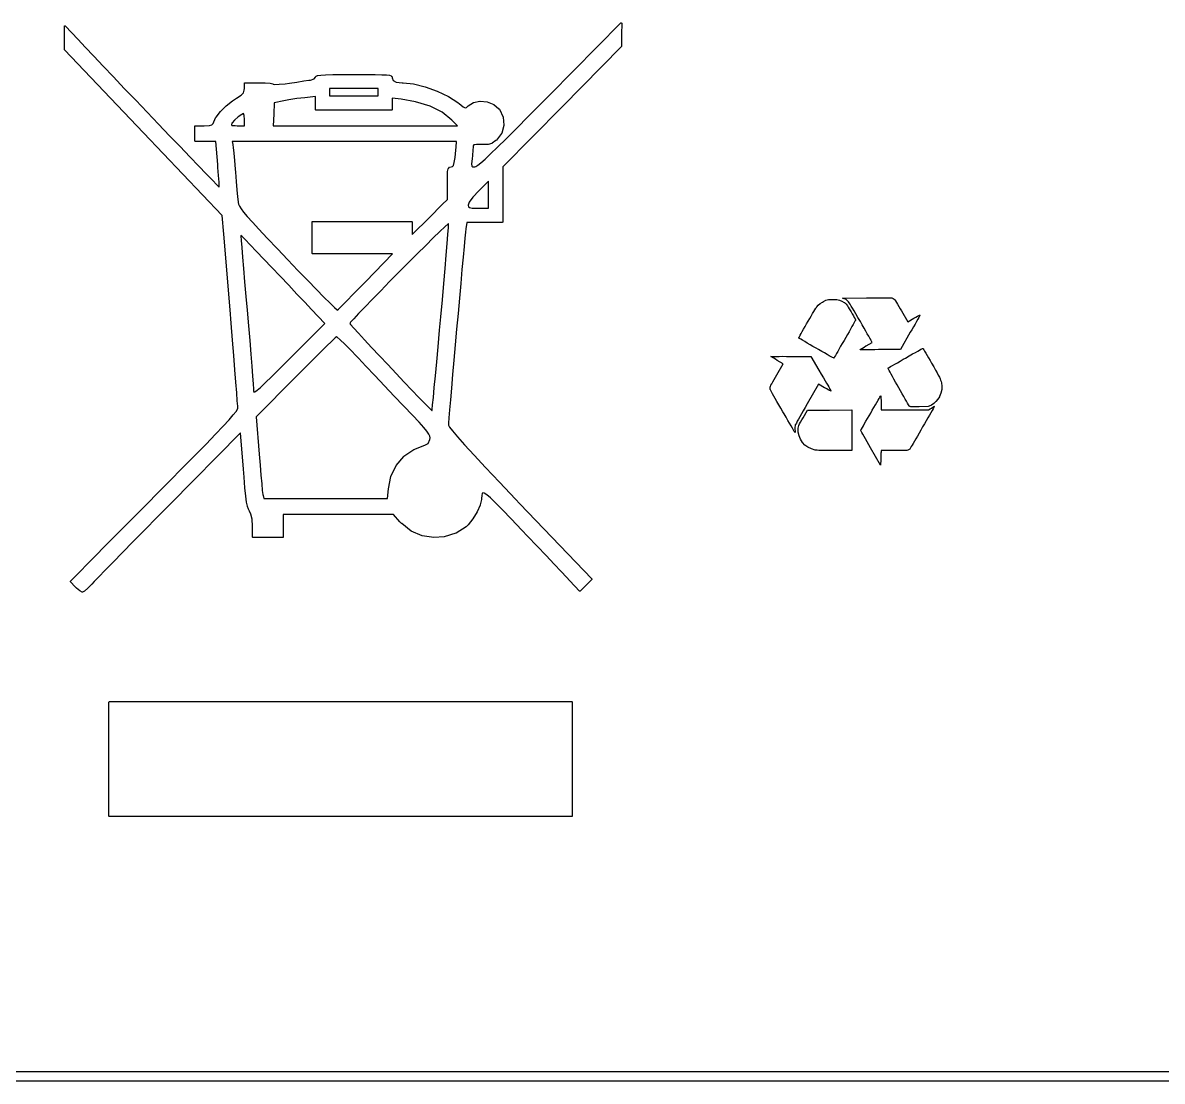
# Model space of a CAD drawing. Extents: x 10 to 287, y -200 to -10.
# Drawn here: x 155.28 to 166.81, y -125.23 to -114.52 of the extents above; entities that cross this region are included whole.
import ezdxf

# ---------------------------------------------------------------- set-up
doc = ezdxf.new("R2010")
doc.units = 0
doc.layers.add('BLACK', color=7, linetype='CONTINUOUS')

msp = doc.modelspace()

# ---------------------------------------------------------------- linework, layer by layer
at = {"layer": 'BLACK', "linetype": 'CONTINUOUS'}
for p, q in [((160.61, -115.25), (161.331, -114.52)), ((161.331, -114.52), (161.332, -114.519)), ((161.331, -114.52), (161.331, -114.52)), ((161.331, -114.52), (161.331, -114.52)), ((161.332, -114.519), (161.334, -114.519)), ((161.334, -114.519), (161.334, -114.519)), ((161.334, -114.519), (161.334, -114.519)), ((161.334, -114.519), (161.336, -114.519)), ((161.336, -114.519), (161.338, -114.52)), ((161.338, -114.52), (161.338, -114.52)), ((161.338, -114.52), (161.338, -114.52)), ((161.338, -114.52), (161.338, -114.522)), ((161.338, -114.522), (161.339, -114.524)), ((161.339, -114.524), (161.338, -114.639)), ((161.339, -114.524), (161.339, -114.524)), ((161.339, -114.524), (161.339, -114.524)), ((155.698, -114.672), (155.699, -114.555)), ((155.699, -114.554), (155.7, -114.553)), ((155.699, -114.555), (155.699, -114.554)), ((155.699, -114.554), (155.699, -114.554)), ((155.7, -114.551), (155.702, -114.55)), ((155.7, -114.553), (155.7, -114.551)), ((155.7, -114.551), (155.7, -114.551)), ((155.7, -114.551), (155.7, -114.551)), ((155.702, -114.55), (155.704, -114.55)), ((155.704, -114.55), (155.704, -114.55)), ((155.704, -114.55), (155.704, -114.55)), ((155.704, -114.55), (155.706, -114.55)), ((155.706, -114.55), (155.707, -114.551)), ((155.707, -114.551), (155.707, -114.551)), ((155.707, -114.551), (155.707, -114.551)), ((155.707, -114.551), (155.836, -114.689)), ((161.338, -114.639), (161.337, -114.755)), ((155.698, -114.789), (155.698, -114.672)), ((155.836, -114.689), (155.836, -114.689)), ((155.836, -114.689), (155.909, -114.766)), ((161.336, -114.759), (160.736, -115.369)), ((161.337, -114.757), (161.336, -114.759)), ((161.337, -114.755), (161.337, -114.757)), ((155.698, -114.791), (155.698, -114.789)), ((155.699, -114.793), (155.698, -114.791)), ((156.497, -115.632), (155.699, -114.793)), ((155.909, -114.766), (155.909, -114.766)), ((155.909, -114.766), (155.994, -114.856)), ((155.994, -114.856), (155.994, -114.856)), ((155.994, -114.856), (156.09, -114.957)), ((156.09, -114.957), (156.09, -114.957)), ((156.09, -114.957), (156.194, -115.067)), ((156.194, -115.067), (156.304, -115.183)), ((158.12, -115.108), (158.172, -115.101)), ((158.172, -115.101), (158.187, -115.099)), ((158.172, -115.101), (158.172, -115.101)), ((158.172, -115.101), (158.172, -115.101)), ((158.187, -115.099), (158.225, -115.087)), ((158.225, -115.087), (158.238, -115.069)), ((158.238, -115.069), (158.243, -115.061)), ((158.243, -115.061), (158.244, -115.06)), ((158.244, -115.06), (158.245, -115.059)), ((158.245, -115.059), (158.261, -115.053)), ((158.261, -115.053), (158.261, -115.053)), ((158.261, -115.053), (158.262, -115.053)), ((158.262, -115.053), (158.292, -115.049)), ((158.292, -115.049), (158.293, -115.048)), ((158.292, -115.049), (158.292, -115.049)), ((158.293, -115.048), (158.342, -115.045)), ((158.342, -115.045), (158.414, -115.044)), ((158.342, -115.045), (158.342, -115.046)), ((158.342, -115.046), (158.342, -115.045)), ((158.414, -115.044), (158.512, -115.043)), ((158.414, -115.044), (158.414, -115.044)), ((158.414, -115.044), (158.414, -115.044)), ((158.512, -115.043), (158.627, -115.042)), ((158.512, -115.043), (158.512, -115.043)), ((158.512, -115.043), (158.512, -115.043)), ((158.627, -115.042), (158.627, -115.043)), ((158.627, -115.043), (158.627, -115.042)), ((158.627, -115.042), (158.75, -115.043)), ((158.75, -115.043), (158.75, -115.043)), ((158.75, -115.043), (158.75, -115.043)), ((158.75, -115.043), (158.843, -115.043)), ((158.843, -115.043), (158.844, -115.043)), ((158.844, -115.043), (158.844, -115.043)), ((158.844, -115.043), (158.912, -115.045)), ((158.912, -115.045), (158.912, -115.045)), ((158.912, -115.045), (158.912, -115.045)), ((158.912, -115.045), (158.959, -115.047)), ((158.959, -115.047), (158.959, -115.047)), ((158.959, -115.047), (158.959, -115.047)), ((158.959, -115.047), (158.988, -115.051)), ((158.988, -115.051), (158.989, -115.052)), ((158.989, -115.052), (158.989, -115.051)), ((158.989, -115.051), (159.005, -115.057)), ((159.005, -115.057), (159.006, -115.058)), ((159.006, -115.058), (159.007, -115.059)), ((159.007, -115.059), (159.014, -115.067)), ((159.014, -115.067), (159.014, -115.068)), ((159.014, -115.068), (159.015, -115.069)), ((159.015, -115.069), (159.016, -115.078)), ((159.016, -115.078), (159.026, -115.105)), ((159.026, -115.105), (159.056, -115.12)), ((156.304, -115.183), (156.419, -115.303)), ((157.51, -115.229), (157.518, -115.202)), ((157.518, -115.202), (157.519, -115.185)), ((157.519, -115.131), (157.52, -115.128)), ((157.519, -115.181), (157.519, -115.131)), ((157.519, -115.185), (157.519, -115.181)), ((157.519, -115.181), (157.519, -115.181)), ((157.52, -115.128), (157.521, -115.128)), ((157.521, -115.128), (157.522, -115.127)), ((157.521, -115.128), (157.521, -115.128)), ((157.521, -115.128), (157.521, -115.128)), ((157.522, -115.127), (157.524, -115.126)), ((157.524, -115.126), (157.665, -115.126)), ((157.665, -115.126), (157.665, -115.126)), ((157.665, -115.126), (157.665, -115.126)), ((157.665, -115.126), (157.73, -115.128)), ((157.73, -115.128), (157.73, -115.128)), ((157.73, -115.128), (157.73, -115.128)), ((157.73, -115.128), (157.78, -115.132)), ((157.78, -115.132), (157.781, -115.132)), ((157.781, -115.132), (157.781, -115.132)), ((157.781, -115.132), (157.809, -115.138)), ((157.809, -115.138), (157.81, -115.139)), ((157.81, -115.139), (157.811, -115.139)), ((157.811, -115.139), (157.813, -115.141)), ((157.813, -115.141), (157.829, -115.144)), ((157.829, -115.144), (157.872, -115.142)), ((157.872, -115.142), (157.933, -115.136)), ((157.933, -115.136), (157.975, -115.13)), ((157.975, -115.13), (158.051, -115.119)), ((158.051, -115.119), (158.12, -115.108)), ((158.051, -115.119), (158.051, -115.119)), ((158.051, -115.119), (158.051, -115.119)), ((158.12, -115.108), (158.12, -115.108)), ((158.12, -115.108), (158.12, -115.108)), ((158.381, -115.186), (158.381, -115.26)), ((158.873, -115.186), (158.381, -115.186)), ((158.873, -115.26), (158.873, -115.186)), ((159.056, -115.12), (159.116, -115.126)), ((159.116, -115.126), (159.127, -115.126)), ((159.127, -115.126), (159.127, -115.126)), ((159.127, -115.126), (159.127, -115.126)), ((159.127, -115.126), (159.231, -115.137)), ((159.231, -115.137), (159.231, -115.137)), ((159.231, -115.137), (159.231, -115.137)), ((159.231, -115.137), (159.349, -115.166)), ((159.349, -115.166), (159.349, -115.166)), ((159.349, -115.166), (159.349, -115.166)), ((159.349, -115.166), (159.47, -115.21)), ((159.47, -115.21), (159.47, -115.211)), ((159.47, -115.211), (159.47, -115.211)), ((159.47, -115.211), (159.584, -115.265)), ((156.419, -115.303), (156.419, -115.303)), ((156.419, -115.303), (156.535, -115.424)), ((157.335, -115.359), (157.398, -115.308)), ((157.398, -115.308), (157.399, -115.308)), ((157.399, -115.308), (157.44, -115.281)), ((157.399, -115.308), (157.399, -115.308)), ((157.44, -115.281), (157.487, -115.252)), ((157.44, -115.281), (157.44, -115.281)), ((157.44, -115.281), (157.44, -115.281)), ((157.487, -115.252), (157.51, -115.229)), ((157.821, -115.329), (157.817, -115.445)), ((157.918, -115.309), (157.821, -115.329)), ((157.968, -115.3), (157.918, -115.309)), ((158.052, -115.287), (157.968, -115.3)), ((158.13, -115.278), (158.052, -115.287)), ((158.238, -115.267), (158.13, -115.278)), ((158.238, -115.398), (158.238, -115.267)), ((158.381, -115.26), (158.873, -115.26)), ((159.107, -115.294), (159.016, -115.283)), ((159.016, -115.283), (159.016, -115.398)), ((159.253, -115.319), (159.107, -115.294)), ((159.4, -115.363), (159.253, -115.319)), ((159.584, -115.265), (159.584, -115.266)), ((159.584, -115.266), (159.585, -115.266)), ((159.585, -115.266), (159.68, -115.327)), ((159.68, -115.327), (159.681, -115.328)), ((159.681, -115.328), (159.681, -115.328)), ((159.681, -115.328), (159.693, -115.337)), ((159.786, -115.361), (159.837, -115.327)), ((159.837, -115.327), (159.838, -115.327)), ((159.838, -115.327), (159.904, -115.314)), ((159.838, -115.327), (159.838, -115.327)), ((159.904, -115.314), (159.905, -115.314)), ((159.905, -115.314), (159.906, -115.314)), ((159.906, -115.314), (159.977, -115.32)), ((159.977, -115.32), (159.978, -115.321)), ((159.978, -115.321), (159.978, -115.321)), ((159.978, -115.321), (160.044, -115.346)), ((160.396, -115.466), (160.541, -115.32)), ((160.541, -115.32), (160.61, -115.25)), ((156.535, -115.424), (156.535, -115.424)), ((156.535, -115.424), (156.65, -115.545)), ((157.233, -115.473), (157.277, -115.417)), ((157.277, -115.417), (157.334, -115.359)), ((157.277, -115.417), (157.277, -115.417)), ((157.277, -115.417), (157.277, -115.417)), ((157.334, -115.359), (157.335, -115.359)), ((157.335, -115.359), (157.335, -115.359)), ((157.492, -115.447), (157.456, -115.472)), ((157.512, -115.438), (157.492, -115.447)), ((157.517, -115.458), (157.512, -115.438)), ((157.817, -115.445), (157.812, -115.561)), ((158.239, -115.402), (158.238, -115.398)), ((158.243, -115.403), (158.239, -115.402)), ((159.011, -115.403), (158.243, -115.403)), ((159.015, -115.402), (159.011, -115.403)), ((159.016, -115.398), (159.015, -115.402)), ((159.521, -115.424), (159.4, -115.363)), ((159.62, -115.504), (159.521, -115.424)), ((159.693, -115.337), (159.693, -115.337)), ((159.693, -115.337), (159.733, -115.369)), ((159.733, -115.369), (159.755, -115.381)), ((159.755, -115.381), (159.769, -115.377)), ((159.769, -115.377), (159.785, -115.361)), ((159.785, -115.361), (159.786, -115.361)), ((159.786, -115.361), (159.786, -115.361)), ((160.044, -115.346), (160.045, -115.346)), ((160.045, -115.346), (160.046, -115.346)), ((160.046, -115.346), (160.096, -115.389)), ((160.096, -115.389), (160.097, -115.389)), ((160.097, -115.389), (160.097, -115.39)), ((160.097, -115.39), (160.101, -115.394)), ((160.101, -115.394), (160.101, -115.395)), ((160.101, -115.395), (160.101, -115.395)), ((160.101, -115.395), (160.139, -115.474)), ((160.736, -115.369), (160.137, -115.977)), ((160.736, -115.369), (160.736, -115.369)), ((156.65, -115.545), (156.762, -115.662)), ((157.018, -115.566), (157.019, -115.562)), ((157.018, -115.716), (157.018, -115.566)), ((157.019, -115.562), (157.023, -115.561)), ((157.023, -115.561), (157.113, -115.561)), ((157.113, -115.561), (157.165, -115.559)), ((157.165, -115.559), (157.191, -115.553)), ((157.191, -115.553), (157.194, -115.55)), ((157.194, -115.55), (157.204, -115.538)), ((157.204, -115.538), (157.209, -115.521)), ((157.209, -115.521), (157.232, -115.474)), ((157.209, -115.521), (157.209, -115.521)), ((157.209, -115.521), (157.209, -115.521)), ((157.232, -115.474), (157.233, -115.474)), ((157.233, -115.474), (157.233, -115.473)), ((157.394, -115.535), (157.388, -115.552)), ((157.388, -115.552), (157.394, -115.558)), ((157.396, -115.532), (157.394, -115.535)), ((157.394, -115.558), (157.426, -115.56)), ((157.421, -115.504), (157.396, -115.532)), ((157.456, -115.472), (157.421, -115.504)), ((157.426, -115.56), (157.448, -115.561)), ((157.448, -115.561), (157.519, -115.561)), ((157.519, -115.499), (157.517, -115.458)), ((157.519, -115.561), (157.519, -115.499)), ((157.812, -115.561), (159.675, -115.561)), ((159.675, -115.561), (159.62, -115.504)), ((160.147, -115.559), (160.124, -115.637)), ((160.139, -115.474), (160.139, -115.475)), ((160.139, -115.475), (160.14, -115.476)), ((160.14, -115.476), (160.147, -115.557)), ((160.147, -115.557), (160.146, -115.558)), ((160.146, -115.558), (160.147, -115.559)), ((160.273, -115.59), (160.396, -115.466)), ((157.294, -116.47), (156.497, -115.632)), ((156.762, -115.662), (156.868, -115.773)), ((160.123, -115.639), (160.07, -115.706)), ((160.124, -115.637), (160.123, -115.638)), ((160.123, -115.638), (160.123, -115.639)), ((160.169, -115.694), (160.273, -115.59)), ((156.868, -115.773), (156.868, -115.773)), ((156.868, -115.773), (156.968, -115.876)), ((157.019, -115.719), (157.018, -115.716)), ((157.023, -115.721), (157.019, -115.719)), ((157.23, -115.721), (157.023, -115.721)), ((157.25, -115.953), (157.23, -115.721)), ((159.668, -115.721), (157.396, -115.721)), ((157.396, -115.721), (157.403, -115.752)), ((157.403, -115.752), (157.403, -115.753)), ((157.403, -115.753), (157.403, -115.753)), ((157.403, -115.753), (157.407, -115.783)), ((157.407, -115.783), (157.407, -115.783)), ((157.407, -115.783), (157.407, -115.783)), ((157.407, -115.783), (157.413, -115.839)), ((159.66, -115.807), (159.663, -115.778)), ((159.663, -115.778), (159.668, -115.721)), ((159.835, -115.775), (159.833, -115.81)), ((159.836, -115.764), (159.835, -115.775)), ((159.843, -115.754), (159.836, -115.764)), ((159.868, -115.75), (159.843, -115.754)), ((159.919, -115.752), (159.868, -115.75)), ((159.932, -115.752), (159.919, -115.752)), ((159.985, -115.751), (159.932, -115.752)), ((159.932, -115.752), (159.932, -115.752)), ((159.932, -115.752), (159.932, -115.752)), ((159.986, -115.751), (159.985, -115.751)), ((159.987, -115.751), (159.986, -115.751)), ((160.024, -115.74), (159.987, -115.751)), ((160.012, -115.847), (160.083, -115.779)), ((160.025, -115.739), (160.024, -115.74)), ((160.026, -115.739), (160.025, -115.739)), ((160.063, -115.712), (160.026, -115.739)), ((160.07, -115.707), (160.063, -115.712)), ((160.063, -115.712), (160.063, -115.712)), ((160.063, -115.712), (160.063, -115.712)), ((160.07, -115.706), (160.07, -115.706)), ((160.07, -115.706), (160.07, -115.707)), ((160.083, -115.779), (160.169, -115.694)), ((160.083, -115.779), (160.083, -115.779)), ((156.968, -115.876), (156.968, -115.876)), ((156.968, -115.876), (157.057, -115.969)), ((157.413, -115.839), (157.413, -115.839)), ((157.413, -115.839), (157.413, -115.839)), ((157.413, -115.839), (157.419, -115.914)), ((159.644, -115.935), (159.652, -115.884)), ((159.652, -115.884), (159.66, -115.807)), ((159.824, -115.896), (159.819, -115.946)), ((159.828, -115.864), (159.824, -115.896)), ((159.833, -115.81), (159.828, -115.864)), ((159.828, -115.864), (159.828, -115.864)), ((159.828, -115.864), (159.828, -115.864)), ((159.833, -115.81), (159.833, -115.81)), ((159.833, -115.81), (159.833, -115.81)), ((159.914, -115.936), (159.957, -115.899)), ((159.957, -115.899), (160.012, -115.847)), ((157.057, -115.969), (157.057, -115.969)), ((157.057, -115.969), (157.133, -116.048)), ((157.252, -115.985), (157.25, -115.953)), ((157.25, -115.953), (157.25, -115.953)), ((157.258, -116.066), (157.252, -115.985)), ((157.419, -115.914), (157.419, -115.914)), ((157.419, -115.914), (157.419, -115.914)), ((157.419, -115.914), (157.426, -116.001)), ((157.426, -116.001), (157.426, -116.001)), ((157.426, -116.001), (157.426, -116.001)), ((157.426, -116.001), (157.429, -116.033)), ((159.575, -116.071), (159.577, -116.023)), ((159.577, -116.023), (159.583, -115.996)), ((159.577, -116.023), (159.578, -116.023)), ((159.578, -116.023), (159.577, -116.023)), ((159.583, -115.996), (159.584, -115.995)), ((159.584, -115.994), (159.594, -115.982)), ((159.584, -115.995), (159.584, -115.994)), ((159.594, -115.982), (159.595, -115.982)), ((159.595, -115.982), (159.597, -115.981)), ((159.597, -115.981), (159.611, -115.978)), ((159.611, -115.978), (159.625, -115.975)), ((159.625, -115.975), (159.635, -115.963)), ((159.635, -115.963), (159.644, -115.935)), ((159.819, -115.946), (159.821, -115.97)), ((159.821, -115.97), (159.831, -115.977)), ((159.831, -115.977), (159.851, -115.978)), ((159.851, -115.978), (159.863, -115.974)), ((159.863, -115.974), (159.883, -115.961)), ((159.883, -115.961), (159.914, -115.936)), ((160.137, -115.977), (160.136, -116.255)), ((157.133, -116.048), (157.133, -116.048)), ((157.133, -116.048), (157.196, -116.112)), ((157.196, -116.112), (157.196, -116.112)), ((157.196, -116.112), (157.241, -116.159)), ((157.263, -116.131), (157.258, -116.066)), ((157.265, -116.176), (157.263, -116.131)), ((157.429, -116.033), (157.436, -116.125)), ((157.436, -116.125), (157.443, -116.211)), ((159.574, -116.146), (159.575, -116.071)), ((159.575, -116.071), (159.575, -116.071)), ((159.575, -116.071), (159.575, -116.071)), ((159.992, -116.122), (159.892, -116.221)), ((159.992, -116.396), (159.992, -116.122)), ((157.241, -116.159), (157.265, -116.182)), ((157.265, -116.182), (157.265, -116.176)), ((157.443, -116.211), (157.443, -116.211)), ((157.443, -116.211), (157.45, -116.282)), ((159.574, -116.147), (159.574, -116.146)), ((159.574, -116.146), (159.574, -116.146)), ((159.574, -116.308), (159.574, -116.147)), ((159.892, -116.221), (159.831, -116.286)), ((160.136, -116.255), (160.136, -116.535)), ((157.45, -116.282), (157.455, -116.331)), ((157.455, -116.331), (157.456, -116.339)), ((157.456, -116.339), (157.46, -116.356)), ((157.46, -116.356), (157.47, -116.377)), ((159.392, -116.489), (159.523, -116.359)), ((159.523, -116.359), (159.574, -116.308)), ((159.523, -116.359), (159.523, -116.359)), ((159.523, -116.359), (159.523, -116.359)), ((159.523, -116.359), (159.523, -116.359)), ((159.795, -116.335), (159.785, -116.364)), ((159.785, -116.364), (159.787, -116.381)), ((159.831, -116.286), (159.795, -116.335)), ((157.31, -116.66), (157.294, -116.47)), ((157.47, -116.377), (157.486, -116.403)), ((157.486, -116.403), (157.512, -116.437)), ((157.512, -116.437), (157.549, -116.481)), ((157.549, -116.481), (157.6, -116.538)), ((159.217, -116.664), (159.392, -116.489)), ((159.787, -116.381), (159.797, -116.39)), ((159.797, -116.39), (159.825, -116.395)), ((159.825, -116.395), (159.879, -116.396)), ((159.879, -116.396), (159.889, -116.396)), ((159.889, -116.396), (159.992, -116.396)), ((157.6, -116.538), (157.666, -116.61)), ((158.204, -116.535), (158.206, -116.531)), ((158.204, -116.852), (158.204, -116.535)), ((158.206, -116.531), (158.209, -116.53)), ((158.209, -116.53), (159.212, -116.53)), ((159.212, -116.53), (159.215, -116.531)), ((159.215, -116.531), (159.217, -116.535)), ((159.217, -116.535), (159.217, -116.664)), ((159.548, -116.585), (159.497, -116.633)), ((159.581, -116.554), (159.548, -116.585)), ((159.579, -116.661), (159.584, -116.592)), ((159.586, -116.55), (159.581, -116.554)), ((159.584, -116.592), (159.586, -116.551)), ((159.586, -116.551), (159.586, -116.55)), ((159.77, -116.54), (159.761, -116.606)), ((160.131, -116.54), (159.77, -116.54)), ((160.133, -116.539), (160.131, -116.54)), ((160.134, -116.538), (160.133, -116.539)), ((160.135, -116.536), (160.134, -116.538)), ((160.134, -116.538), (160.134, -116.538)), ((160.134, -116.538), (160.134, -116.538)), ((160.136, -116.535), (160.135, -116.536)), ((157.374, -117.425), (157.31, -116.66)), ((157.31, -116.66), (157.31, -116.66)), ((157.492, -116.678), (157.485, -116.671)), ((157.485, -116.671), (157.485, -116.675)), ((157.485, -116.675), (157.488, -116.722)), ((157.527, -116.714), (157.492, -116.678)), ((157.578, -116.767), (157.527, -116.714)), ((157.666, -116.61), (157.75, -116.699)), ((157.75, -116.699), (157.853, -116.808)), ((159.432, -116.697), (159.355, -116.773)), ((159.497, -116.633), (159.432, -116.697)), ((159.572, -116.755), (159.579, -116.661)), ((159.751, -116.7), (159.743, -116.785)), ((159.757, -116.639), (159.751, -116.7)), ((159.761, -116.606), (159.757, -116.639)), ((157.488, -116.722), (157.494, -116.795)), ((157.494, -116.795), (157.501, -116.892)), ((157.642, -116.834), (157.578, -116.767)), ((157.578, -116.767), (157.578, -116.767)), ((157.717, -116.911), (157.642, -116.834)), ((157.642, -116.834), (157.642, -116.834)), ((157.853, -116.808), (157.853, -116.808)), ((157.853, -116.808), (157.958, -116.918)), ((159.355, -116.773), (159.269, -116.858)), ((159.563, -116.872), (159.572, -116.755)), ((159.572, -116.755), (159.572, -116.755)), ((159.743, -116.785), (159.733, -116.893)), ((157.501, -116.892), (157.511, -117.008)), ((157.798, -116.996), (157.717, -116.911)), ((157.717, -116.911), (157.717, -116.911)), ((157.958, -116.918), (157.958, -116.918)), ((157.958, -116.918), (158.062, -117.027)), ((158.206, -116.856), (158.204, -116.852)), ((158.209, -116.857), (158.206, -116.856)), ((159.019, -116.857), (158.209, -116.857)), ((158.749, -117.137), (159.019, -116.857)), ((159.178, -116.949), (159.084, -117.044)), ((159.269, -116.858), (159.178, -116.949)), ((159.551, -117.007), (159.563, -116.872)), ((159.733, -116.893), (159.722, -117.018)), ((159.733, -116.893), (159.733, -116.893)), ((157.511, -117.008), (157.511, -117.008)), ((157.511, -117.008), (157.522, -117.142)), ((157.883, -117.086), (157.798, -116.996)), ((158.062, -117.027), (158.16, -117.128)), ((159.084, -117.044), (158.99, -117.139)), ((159.538, -117.158), (159.551, -117.007)), ((159.722, -117.018), (159.709, -117.157)), ((159.722, -117.018), (159.722, -117.018)), ((157.522, -117.142), (157.522, -117.142)), ((157.522, -117.142), (157.535, -117.289)), ((157.969, -117.177), (157.883, -117.086)), ((157.883, -117.086), (157.883, -117.086)), ((158.052, -117.265), (157.969, -117.177)), ((157.969, -117.177), (157.969, -117.177)), ((158.16, -117.128), (158.16, -117.128)), ((158.16, -117.128), (158.248, -117.219)), ((158.695, -117.192), (158.749, -117.137)), ((158.99, -117.139), (158.9, -117.232)), ((158.99, -117.139), (158.99, -117.139)), ((159.524, -117.323), (159.538, -117.158)), ((159.709, -117.157), (159.696, -117.306)), ((157.535, -117.289), (157.535, -117.289)), ((157.535, -117.289), (157.547, -117.429)), ((158.131, -117.348), (158.052, -117.265)), ((158.052, -117.265), (158.052, -117.265)), ((158.248, -117.219), (158.248, -117.219)), ((158.248, -117.219), (158.325, -117.296)), ((158.325, -117.296), (158.325, -117.296)), ((158.325, -117.296), (158.387, -117.358)), ((158.558, -117.333), (158.622, -117.268)), ((158.622, -117.268), (158.695, -117.192)), ((158.622, -117.268), (158.622, -117.268)), ((158.695, -117.192), (158.695, -117.192)), ((158.9, -117.232), (158.815, -117.318)), ((158.2, -117.422), (158.131, -117.348)), ((158.387, -117.358), (158.432, -117.402)), ((158.432, -117.402), (158.458, -117.426)), ((158.472, -117.417), (158.507, -117.384)), ((158.507, -117.384), (158.558, -117.333)), ((158.558, -117.333), (158.558, -117.333)), ((158.739, -117.397), (158.675, -117.464)), ((158.815, -117.318), (158.739, -117.397)), ((158.739, -117.397), (158.739, -117.397)), ((158.815, -117.318), (158.815, -117.318)), ((159.508, -117.497), (159.524, -117.323)), ((159.696, -117.306), (159.682, -117.462)), ((163.295, -117.424), (163.304, -117.41)), ((163.304, -117.41), (163.31, -117.4)), ((163.31, -117.4), (163.313, -117.396)), ((163.313, -117.396), (163.329, -117.378)), ((163.329, -117.378), (163.349, -117.361)), ((163.349, -117.361), (163.37, -117.346)), ((163.37, -117.346), (163.382, -117.34)), ((163.382, -117.34), (163.406, -117.329)), ((163.406, -117.329), (163.431, -117.322)), ((163.431, -117.322), (163.458, -117.32)), ((163.458, -117.32), (163.486, -117.32)), ((163.486, -117.32), (163.517, -117.322)), ((163.517, -117.322), (163.544, -117.328)), ((163.544, -117.328), (163.567, -117.337)), ((163.567, -117.337), (163.59, -117.351)), ((163.573, -117.306), (163.816, -117.303)), ((163.592, -117.313), (163.573, -117.306)), ((163.59, -117.351), (163.593, -117.352)), ((163.597, -117.315), (163.592, -117.313)), ((163.593, -117.352), (163.6, -117.357)), ((163.604, -117.318), (163.597, -117.315)), ((163.6, -117.357), (163.606, -117.362)), ((163.611, -117.322), (163.604, -117.318)), ((163.606, -117.362), (163.611, -117.367)), ((163.618, -117.327), (163.611, -117.322)), ((163.611, -117.367), (163.617, -117.374)), ((163.617, -117.374), (163.623, -117.384)), ((163.625, -117.334), (163.618, -117.327)), ((163.623, -117.384), (163.632, -117.397)), ((163.633, -117.343), (163.625, -117.334)), ((163.632, -117.397), (163.642, -117.414)), ((163.641, -117.354), (163.633, -117.343)), ((163.651, -117.369), (163.641, -117.354)), ((163.663, -117.387), (163.651, -117.369)), ((163.676, -117.408), (163.663, -117.387)), ((163.691, -117.435), (163.676, -117.408)), ((163.816, -117.303), (163.871, -117.303)), ((163.871, -117.303), (163.919, -117.303)), ((163.919, -117.303), (163.96, -117.303)), ((163.96, -117.303), (163.994, -117.303)), ((163.994, -117.303), (164.022, -117.303)), ((164.022, -117.303), (164.044, -117.303)), ((164.044, -117.303), (164.06, -117.304)), ((164.06, -117.304), (164.071, -117.304)), ((164.071, -117.304), (164.074, -117.305)), ((164.074, -117.305), (164.086, -117.31)), ((164.086, -117.31), (164.097, -117.317)), ((164.097, -117.317), (164.099, -117.319)), ((164.099, -117.319), (164.103, -117.324)), ((164.103, -117.324), (164.11, -117.335)), ((164.11, -117.335), (164.12, -117.35)), ((164.12, -117.35), (164.132, -117.369)), ((164.132, -117.369), (164.145, -117.392)), ((164.145, -117.392), (164.159, -117.416)), ((157.385, -117.561), (157.374, -117.425)), ((157.547, -117.429), (157.547, -117.429)), ((157.547, -117.429), (157.56, -117.587)), ((158.333, -117.565), (158.2, -117.422)), ((158.2, -117.422), (158.2, -117.422)), ((158.458, -117.426), (158.46, -117.427)), ((158.46, -117.427), (158.472, -117.417)), ((158.626, -117.516), (158.595, -117.551)), ((158.675, -117.464), (158.626, -117.516)), ((158.675, -117.464), (158.675, -117.464)), ((159.496, -117.632), (159.508, -117.497)), ((159.508, -117.497), (159.508, -117.497)), ((159.682, -117.462), (159.668, -117.621)), ((163.226, -117.541), (163.242, -117.514)), ((163.242, -117.514), (163.257, -117.488)), ((163.257, -117.488), (163.271, -117.464)), ((163.271, -117.464), (163.284, -117.443)), ((163.284, -117.443), (163.295, -117.424)), ((163.642, -117.414), (163.655, -117.436)), ((163.655, -117.436), (163.66, -117.446)), ((163.66, -117.446), (163.673, -117.467)), ((163.673, -117.467), (163.684, -117.487)), ((163.684, -117.487), (163.693, -117.504)), ((163.71, -117.466), (163.691, -117.435)), ((163.693, -117.504), (163.701, -117.517)), ((163.701, -117.517), (163.705, -117.525)), ((163.705, -117.525), (163.706, -117.528)), ((163.73, -117.502), (163.71, -117.466)), ((163.755, -117.544), (163.73, -117.502)), ((164.159, -117.416), (164.171, -117.437)), ((164.171, -117.437), (164.234, -117.547)), ((164.234, -117.547), (164.296, -117.511)), ((164.296, -117.511), (164.315, -117.5)), ((164.315, -117.5), (164.332, -117.491)), ((164.335, -117.521), (164.322, -117.544)), ((164.332, -117.491), (164.345, -117.483)), ((164.345, -117.503), (164.335, -117.521)), ((164.345, -117.483), (164.355, -117.478)), ((164.353, -117.489), (164.345, -117.503)), ((164.358, -117.48), (164.353, -117.489)), ((164.355, -117.478), (164.359, -117.477)), ((164.359, -117.477), (164.358, -117.48)), ((164.359, -117.477), (164.359, -117.477)), ((157.399, -117.731), (157.385, -117.561)), ((157.56, -117.587), (157.56, -117.587)), ((157.56, -117.587), (157.56, -117.587)), ((157.56, -117.587), (157.573, -117.737)), ((157.97, -117.928), (158.333, -117.565)), ((158.595, -117.551), (158.586, -117.562)), ((158.586, -117.562), (158.595, -117.574)), ((158.595, -117.574), (158.626, -117.61)), ((158.626, -117.61), (158.673, -117.663)), ((159.481, -117.799), (159.496, -117.632)), ((159.496, -117.632), (159.496, -117.632)), ((159.668, -117.621), (159.654, -117.78)), ((159.668, -117.621), (159.668, -117.621)), ((163.167, -117.644), (163.18, -117.62)), ((163.18, -117.62), (163.195, -117.594)), ((163.195, -117.594), (163.21, -117.568)), ((163.21, -117.568), (163.226, -117.541)), ((163.655, -117.62), (163.64, -117.647)), ((163.669, -117.595), (163.655, -117.62)), ((163.682, -117.573), (163.669, -117.595)), ((163.692, -117.555), (163.682, -117.573)), ((163.7, -117.541), (163.692, -117.555)), ((163.705, -117.532), (163.7, -117.541)), ((163.706, -117.528), (163.705, -117.532)), ((163.773, -117.577), (163.755, -117.544)), ((163.792, -117.61), (163.773, -117.577)), ((163.809, -117.64), (163.792, -117.61)), ((163.825, -117.667), (163.809, -117.64)), ((164.274, -117.629), (164.26, -117.652)), ((164.291, -117.598), (164.274, -117.629)), ((164.308, -117.57), (164.291, -117.598)), ((164.322, -117.544), (164.308, -117.57)), ((157.412, -117.889), (157.399, -117.731)), ((157.573, -117.737), (157.573, -117.737)), ((157.573, -117.737), (157.573, -117.737)), ((157.573, -117.737), (157.584, -117.874)), ((158.404, -117.743), (158.35, -117.794)), ((158.439, -117.709), (158.404, -117.743)), ((158.452, -117.7), (158.439, -117.709)), ((158.459, -117.703), (158.452, -117.7)), ((158.489, -117.729), (158.459, -117.703)), ((158.535, -117.773), (158.489, -117.729)), ((158.673, -117.663), (158.735, -117.729)), ((158.735, -117.729), (158.735, -117.729)), ((158.735, -117.729), (158.807, -117.807)), ((163.131, -117.71), (163.133, -117.706)), ((163.133, -117.711), (163.131, -117.71)), ((163.133, -117.706), (163.137, -117.697)), ((163.14, -117.716), (163.133, -117.711)), ((163.137, -117.697), (163.145, -117.683)), ((163.153, -117.723), (163.14, -117.716)), ((163.145, -117.683), (163.155, -117.665)), ((163.17, -117.734), (163.153, -117.723)), ((163.155, -117.665), (163.167, -117.644)), ((163.192, -117.746), (163.17, -117.734)), ((163.217, -117.761), (163.192, -117.746)), ((163.589, -117.735), (163.572, -117.765)), ((163.606, -117.705), (163.589, -117.735)), ((163.623, -117.676), (163.606, -117.705)), ((163.64, -117.647), (163.623, -117.676)), ((163.814, -117.79), (163.875, -117.755)), ((163.839, -117.691), (163.825, -117.667)), ((163.85, -117.712), (163.839, -117.691)), ((163.859, -117.727), (163.85, -117.712)), ((163.865, -117.738), (163.859, -117.727)), ((163.868, -117.743), (163.865, -117.738)), ((163.875, -117.755), (163.868, -117.743)), ((164.26, -117.652), (164.16, -117.827)), ((158.282, -117.861), (158.201, -117.941)), ((158.35, -117.794), (158.282, -117.861)), ((158.592, -117.831), (158.535, -117.773)), ((158.657, -117.898), (158.592, -117.831)), ((158.807, -117.807), (158.886, -117.891)), ((159.467, -117.953), (159.481, -117.799)), ((159.481, -117.799), (159.481, -117.799)), ((159.654, -117.78), (159.64, -117.935)), ((163.245, -117.778), (163.217, -117.761)), ((163.275, -117.795), (163.245, -117.778)), ((163.307, -117.814), (163.275, -117.795)), ((163.331, -117.828), (163.307, -117.814)), ((163.363, -117.846), (163.331, -117.828)), ((163.391, -117.862), (163.363, -117.846)), ((163.417, -117.877), (163.391, -117.862)), ((163.512, -117.868), (163.502, -117.886)), ((163.525, -117.846), (163.512, -117.868)), ((163.54, -117.821), (163.525, -117.846)), ((163.555, -117.794), (163.54, -117.821)), ((163.572, -117.765), (163.555, -117.794)), ((163.753, -117.828), (163.756, -117.826)), ((163.753, -117.829), (163.753, -117.828)), ((163.758, -117.829), (163.753, -117.829)), ((163.756, -117.826), (163.764, -117.82)), ((163.77, -117.83), (163.758, -117.829)), ((163.764, -117.82), (163.777, -117.812)), ((163.787, -117.83), (163.77, -117.83)), ((163.777, -117.812), (163.793, -117.802)), ((163.81, -117.83), (163.787, -117.83)), ((163.793, -117.802), (163.811, -117.791)), ((163.837, -117.83), (163.81, -117.83)), ((163.811, -117.791), (163.814, -117.79)), ((163.868, -117.829), (163.837, -117.83)), ((163.869, -117.829), (163.868, -117.829)), ((163.902, -117.829), (163.869, -117.829)), ((163.939, -117.828), (163.902, -117.829)), ((163.976, -117.828), (163.939, -117.828)), ((164.012, -117.827), (163.976, -117.828)), ((164.044, -117.827), (164.012, -117.827)), ((164.072, -117.827), (164.044, -117.827)), ((164.16, -117.827), (164.072, -117.827)), ((164.25, -117.891), (164.283, -117.872)), ((164.283, -117.872), (164.312, -117.856)), ((164.312, -117.856), (164.335, -117.843)), ((164.335, -117.843), (164.353, -117.833)), ((164.353, -117.833), (164.367, -117.825)), ((164.367, -117.825), (164.377, -117.82)), ((164.377, -117.82), (164.384, -117.818)), ((164.384, -117.818), (164.388, -117.817)), ((164.388, -117.817), (164.389, -117.817)), ((164.389, -117.817), (164.391, -117.821)), ((164.391, -117.821), (164.397, -117.831)), ((164.397, -117.831), (164.405, -117.845)), ((164.405, -117.845), (164.416, -117.864)), ((164.416, -117.864), (164.43, -117.886)), ((157.423, -118.033), (157.412, -117.889)), ((157.412, -117.889), (157.412, -117.889)), ((157.584, -117.874), (157.584, -117.874)), ((157.584, -117.874), (157.584, -117.874)), ((157.584, -117.874), (157.594, -117.995)), ((157.881, -118.017), (157.97, -117.928)), ((158.201, -117.941), (158.111, -118.031)), ((158.674, -117.916), (158.657, -117.898)), ((158.749, -117.996), (158.674, -117.916)), ((158.674, -117.916), (158.674, -117.916)), ((158.674, -117.916), (158.674, -117.916)), ((158.886, -117.891), (158.97, -117.98)), ((158.97, -117.98), (158.97, -117.98)), ((158.97, -117.98), (159.055, -118.07)), ((159.454, -118.092), (159.467, -117.953)), ((159.64, -117.935), (159.627, -118.081)), ((162.85, -117.899), (162.851, -117.898)), ((162.855, -117.902), (162.85, -117.899)), ((162.85, -117.899), (162.85, -117.899)), ((162.851, -117.898), (162.857, -117.897)), ((162.864, -117.908), (162.855, -117.902)), ((162.857, -117.897), (162.868, -117.897)), ((162.878, -117.916), (162.864, -117.908)), ((162.868, -117.897), (162.884, -117.896)), ((162.894, -117.926), (162.878, -117.916)), ((162.884, -117.896), (162.905, -117.896)), ((162.913, -117.938), (162.894, -117.926)), ((162.905, -117.896), (162.932, -117.896)), ((162.908, -118.083), (162.972, -117.972)), ((162.972, -117.972), (162.913, -117.938)), ((162.932, -117.896), (162.966, -117.895)), ((162.966, -117.895), (163.006, -117.896)), ((163.006, -117.896), (163.05, -117.896)), ((163.05, -117.896), (163.254, -117.897)), ((163.254, -117.897), (163.335, -118.036)), ((163.44, -117.89), (163.417, -117.877)), ((163.458, -117.9), (163.44, -117.89)), ((163.473, -117.907), (163.458, -117.9)), ((163.482, -117.912), (163.473, -117.907)), ((163.485, -117.913), (163.482, -117.912)), ((163.488, -117.91), (163.485, -117.913)), ((163.493, -117.9), (163.488, -117.91)), ((163.502, -117.886), (163.493, -117.9)), ((164.061, -118), (164.08, -117.989)), ((164.08, -117.989), (164.103, -117.976)), ((164.103, -117.976), (164.129, -117.961)), ((164.129, -117.961), (164.158, -117.944)), ((164.158, -117.944), (164.189, -117.926)), ((164.189, -117.926), (164.211, -117.913)), ((164.211, -117.913), (164.25, -117.891)), ((164.43, -117.886), (164.444, -117.911)), ((164.444, -117.911), (164.46, -117.939)), ((164.46, -117.939), (164.475, -117.965)), ((164.475, -117.965), (164.497, -118.003)), ((157.433, -118.159), (157.423, -118.033)), ((157.594, -117.995), (157.594, -117.995)), ((157.594, -117.995), (157.594, -117.995)), ((157.594, -117.995), (157.602, -118.097)), ((157.602, -118.097), (157.602, -118.097)), ((157.602, -118.097), (157.602, -118.097)), ((157.602, -118.097), (157.608, -118.175)), ((157.731, -118.164), (157.796, -118.101)), ((157.796, -118.101), (157.881, -118.017)), ((158.111, -118.031), (158.038, -118.106)), ((158.839, -118.091), (158.749, -117.996)), ((158.749, -117.996), (158.749, -117.996)), ((158.749, -117.996), (158.749, -117.996)), ((158.937, -118.195), (158.839, -118.091)), ((158.839, -118.091), (158.839, -118.091)), ((158.839, -118.091), (158.839, -118.091)), ((159.055, -118.07), (159.138, -118.157)), ((159.442, -118.213), (159.454, -118.092)), ((159.627, -118.081), (159.616, -118.217)), ((162.895, -118.106), (162.908, -118.083)), ((163.335, -118.036), (163.359, -118.077)), ((163.359, -118.077), (163.38, -118.113)), ((164.034, -118.017), (164.038, -118.014)), ((164.035, -118.019), (164.034, -118.017)), ((164.039, -118.026), (164.035, -118.019)), ((164.038, -118.014), (164.047, -118.009)), ((164.045, -118.039), (164.039, -118.026)), ((164.055, -118.056), (164.045, -118.039)), ((164.047, -118.009), (164.061, -118)), ((164.066, -118.077), (164.055, -118.056)), ((164.079, -118.101), (164.066, -118.077)), ((164.094, -118.128), (164.079, -118.101)), ((164.497, -118.003), (164.515, -118.035)), ((164.515, -118.035), (164.531, -118.063)), ((164.531, -118.063), (164.543, -118.086)), ((164.543, -118.086), (164.554, -118.106)), ((157.442, -118.264), (157.433, -118.159)), ((157.433, -118.159), (157.433, -118.159)), ((157.608, -118.175), (157.608, -118.175)), ((157.608, -118.175), (157.608, -118.175)), ((157.608, -118.175), (157.611, -118.227)), ((158.038, -118.106), (157.64, -118.51)), ((157.648, -118.24), (157.682, -118.21)), ((157.682, -118.21), (157.731, -118.164)), ((157.731, -118.164), (157.731, -118.164)), ((159.036, -118.298), (158.937, -118.195)), ((158.937, -118.195), (158.937, -118.195)), ((158.937, -118.195), (158.937, -118.195)), ((159.138, -118.157), (159.216, -118.239)), ((159.433, -118.312), (159.442, -118.213)), ((159.616, -118.217), (159.605, -118.337)), ((159.616, -118.217), (159.616, -118.217)), ((162.841, -118.219), (162.842, -118.207)), ((162.843, -118.231), (162.841, -118.219)), ((162.842, -118.205), (162.844, -118.2)), ((162.842, -118.207), (162.842, -118.205)), ((162.844, -118.2), (162.85, -118.188)), ((162.85, -118.188), (162.858, -118.173)), ((162.858, -118.173), (162.868, -118.153)), ((162.868, -118.153), (162.881, -118.131)), ((162.881, -118.131), (162.895, -118.106)), ((163.332, -118.179), (163.217, -118.378)), ((163.393, -118.214), (163.332, -118.179)), ((163.38, -118.113), (163.397, -118.143)), ((163.396, -118.215), (163.393, -118.214)), ((163.414, -118.226), (163.396, -118.215)), ((163.397, -118.143), (163.412, -118.168)), ((163.412, -118.168), (163.424, -118.189)), ((163.424, -118.189), (163.434, -118.206)), ((163.434, -118.206), (163.441, -118.219)), ((163.441, -118.219), (163.447, -118.23)), ((164.11, -118.156), (164.094, -118.128)), ((164.126, -118.186), (164.11, -118.156)), ((164.143, -118.216), (164.126, -118.186)), ((164.16, -118.245), (164.143, -118.216)), ((164.554, -118.106), (164.561, -118.124)), ((164.561, -118.124), (164.567, -118.138)), ((164.567, -118.138), (164.572, -118.152)), ((164.572, -118.152), (164.575, -118.164)), ((164.575, -118.164), (164.577, -118.176)), ((164.577, -118.176), (164.578, -118.189)), ((164.578, -118.189), (164.579, -118.196)), ((164.579, -118.196), (164.578, -118.233)), ((157.448, -118.345), (157.442, -118.264)), ((157.611, -118.227), (157.611, -118.227)), ((157.611, -118.227), (157.611, -118.227)), ((157.611, -118.227), (157.612, -118.247)), ((157.612, -118.247), (157.614, -118.257)), ((157.614, -118.257), (157.616, -118.259)), ((157.616, -118.259), (157.626, -118.256)), ((157.626, -118.256), (157.648, -118.24)), ((159.036, -118.298), (159.036, -118.298)), ((159.036, -118.298), (159.036, -118.298)), ((159.129, -118.396), (159.036, -118.298)), ((159.216, -118.239), (159.216, -118.239)), ((159.216, -118.239), (159.286, -118.312)), ((159.286, -118.312), (159.346, -118.372)), ((159.425, -118.387), (159.433, -118.312)), ((159.433, -118.312), (159.433, -118.312)), ((162.844, -118.234), (162.843, -118.231)), ((162.848, -118.242), (162.844, -118.234)), ((162.856, -118.256), (162.848, -118.242)), ((162.866, -118.275), (162.856, -118.256)), ((162.878, -118.298), (162.866, -118.275)), ((162.893, -118.324), (162.878, -118.298)), ((162.91, -118.354), (162.893, -118.324)), ((163.43, -118.235), (163.414, -118.226)), ((163.443, -118.242), (163.43, -118.235)), ((163.452, -118.246), (163.443, -118.242)), ((163.447, -118.23), (163.451, -118.237)), ((163.451, -118.237), (163.454, -118.242)), ((163.455, -118.247), (163.452, -118.246)), ((163.454, -118.242), (163.455, -118.245)), ((163.455, -118.245), (163.455, -118.247)), ((163.455, -118.247), (163.455, -118.247)), ((163.934, -118.341), (163.944, -118.323)), ((163.944, -118.323), (163.953, -118.309)), ((163.953, -118.309), (163.959, -118.3)), ((163.959, -118.3), (163.961, -118.296)), ((163.961, -118.296), (163.961, -118.296)), ((163.961, -118.296), (163.962, -118.299)), ((163.962, -118.299), (163.963, -118.309)), ((163.963, -118.309), (163.963, -118.323)), ((163.963, -118.323), (163.964, -118.341)), ((164.177, -118.275), (164.16, -118.245)), ((164.193, -118.302), (164.177, -118.275)), ((164.207, -118.328), (164.193, -118.302)), ((164.22, -118.351), (164.207, -118.328)), ((164.54, -118.329), (164.52, -118.352)), ((164.555, -118.305), (164.54, -118.329)), ((164.556, -118.302), (164.555, -118.305)), ((164.57, -118.268), (164.556, -118.302)), ((164.578, -118.233), (164.57, -118.268)), ((157.435, -118.454), (157.45, -118.431)), ((157.452, -118.399), (157.448, -118.345)), ((157.45, -118.431), (157.453, -118.422)), ((157.453, -118.422), (157.452, -118.399)), ((159.134, -118.402), (159.129, -118.396)), ((159.129, -118.396), (159.129, -118.396)), ((159.221, -118.493), (159.134, -118.402)), ((159.134, -118.402), (159.134, -118.402)), ((159.346, -118.372), (159.391, -118.417)), ((159.391, -118.417), (159.418, -118.443)), ((159.418, -118.443), (159.419, -118.443)), ((159.419, -118.443), (159.42, -118.434)), ((159.42, -118.434), (159.425, -118.387)), ((159.597, -118.439), (159.59, -118.518)), ((159.605, -118.337), (159.597, -118.439)), ((159.605, -118.337), (159.605, -118.337)), ((162.929, -118.386), (162.91, -118.354)), ((162.949, -118.421), (162.929, -118.386)), ((162.97, -118.457), (162.949, -118.421)), ((163.177, -118.447), (163.159, -118.478)), ((163.174, -118.517), (163.218, -118.441)), ((163.196, -118.413), (163.177, -118.447)), ((163.217, -118.378), (163.196, -118.413)), ((163.218, -118.441), (163.443, -118.44)), ((163.443, -118.44), (163.667, -118.439)), ((163.667, -118.439), (163.667, -118.85)), ((163.859, -118.47), (163.875, -118.441)), ((163.875, -118.441), (163.892, -118.413)), ((163.892, -118.413), (163.907, -118.387)), ((163.907, -118.387), (163.921, -118.363)), ((163.921, -118.363), (163.934, -118.341)), ((163.964, -118.341), (163.964, -118.363)), ((163.964, -118.363), (163.964, -118.367)), ((163.964, -118.367), (163.964, -118.439)), ((163.964, -118.439), (164.205, -118.438)), ((164.205, -118.438), (164.445, -118.437)), ((164.232, -118.37), (164.22, -118.351)), ((164.241, -118.386), (164.232, -118.37)), ((164.248, -118.397), (164.241, -118.386)), ((164.251, -118.402), (164.248, -118.397)), ((164.253, -118.403), (164.251, -118.402)), ((164.258, -118.405), (164.253, -118.403)), ((164.266, -118.406), (164.258, -118.405)), ((164.278, -118.406), (164.266, -118.406)), ((164.296, -118.406), (164.278, -118.406)), ((164.319, -118.406), (164.296, -118.406)), ((164.349, -118.406), (164.319, -118.406)), ((164.442, -118.405), (164.349, -118.406)), ((164.467, -118.393), (164.442, -118.405)), ((164.445, -118.437), (164.461, -118.428)), ((164.461, -118.428), (164.474, -118.421)), ((164.474, -118.389), (164.467, -118.393)), ((164.48, -118.445), (164.467, -118.467)), ((164.497, -118.373), (164.474, -118.389)), ((164.474, -118.421), (164.487, -118.412)), ((164.49, -118.427), (164.48, -118.445)), ((164.487, -118.412), (164.491, -118.409)), ((164.498, -118.413), (164.49, -118.427)), ((164.491, -118.409), (164.499, -118.404)), ((164.52, -118.352), (164.497, -118.373)), ((164.503, -118.404), (164.498, -118.413)), ((164.499, -118.404), (164.504, -118.401)), ((164.504, -118.401), (164.503, -118.404)), ((164.504, -118.401), (164.504, -118.401)), ((157.305, -118.603), (157.364, -118.539)), ((157.364, -118.539), (157.394, -118.505)), ((157.394, -118.505), (157.407, -118.489)), ((157.407, -118.489), (157.435, -118.454)), ((157.64, -118.51), (157.669, -118.887)), ((159.287, -118.563), (159.221, -118.493)), ((159.221, -118.493), (159.221, -118.493)), ((159.335, -118.616), (159.287, -118.563)), ((159.59, -118.518), (159.586, -118.572)), ((162.982, -118.478), (162.97, -118.457)), ((163.002, -118.513), (162.982, -118.478)), ((163.021, -118.545), (163.002, -118.513)), ((163.038, -118.574), (163.021, -118.545)), ((163.116, -118.554), (163.107, -118.571)), ((163.129, -118.532), (163.116, -118.554)), ((163.143, -118.507), (163.129, -118.532)), ((163.139, -118.581), (163.149, -118.562)), ((163.159, -118.478), (163.143, -118.507)), ((163.149, -118.562), (163.162, -118.538)), ((163.162, -118.538), (163.174, -118.517)), ((163.797, -118.577), (163.811, -118.552)), ((163.811, -118.552), (163.827, -118.526)), ((163.827, -118.526), (163.843, -118.498)), ((163.843, -118.498), (163.859, -118.47)), ((164.42, -118.549), (164.403, -118.58)), ((164.437, -118.52), (164.42, -118.549)), ((164.453, -118.492), (164.437, -118.52)), ((164.467, -118.467), (164.453, -118.492)), ((157.481, -118.67), (156.768, -119.392)), ((157.228, -118.684), (157.305, -118.603)), ((157.51, -119.038), (157.481, -118.67)), ((159.367, -118.655), (159.335, -118.616)), ((159.387, -118.684), (159.367, -118.655)), ((159.586, -118.572), (159.585, -118.594)), ((159.585, -118.594), (159.594, -118.612)), ((159.594, -118.612), (159.625, -118.651)), ((159.625, -118.651), (159.676, -118.711)), ((163.054, -118.601), (163.038, -118.574)), ((163.067, -118.624), (163.054, -118.601)), ((163.078, -118.642), (163.067, -118.624)), ((163.086, -118.656), (163.078, -118.642)), ((163.091, -118.665), (163.086, -118.656)), ((163.093, -118.601), (163.091, -118.613)), ((163.091, -118.613), (163.091, -118.63)), ((163.091, -118.63), (163.092, -118.636)), ((163.093, -118.668), (163.091, -118.665)), ((163.092, -118.636), (163.093, -118.65)), ((163.096, -118.591), (163.093, -118.601)), ((163.093, -118.65), (163.093, -118.661)), ((163.093, -118.661), (163.093, -118.667)), ((163.093, -118.667), (163.093, -118.668)), ((163.1, -118.584), (163.096, -118.591)), ((163.096, -118.591), (163.096, -118.591)), ((163.107, -118.571), (163.1, -118.584)), ((163.124, -118.623), (163.127, -118.61)), ((163.124, -118.635), (163.124, -118.623)), ((163.124, -118.648), (163.124, -118.635)), ((163.126, -118.664), (163.124, -118.648)), ((163.134, -118.7), (163.126, -118.664)), ((163.127, -118.61), (163.131, -118.597)), ((163.131, -118.597), (163.139, -118.581)), ((163.759, -118.646), (163.761, -118.641)), ((163.76, -118.647), (163.759, -118.646)), ((163.764, -118.655), (163.76, -118.647)), ((163.761, -118.641), (163.767, -118.632)), ((163.771, -118.668), (163.764, -118.655)), ((163.767, -118.632), (163.775, -118.617)), ((163.78, -118.685), (163.771, -118.668)), ((163.775, -118.617), (163.785, -118.599)), ((163.785, -118.599), (163.797, -118.577)), ((164.349, -118.673), (164.332, -118.703)), ((164.367, -118.643), (164.349, -118.673)), ((164.385, -118.611), (164.367, -118.643)), ((164.403, -118.58), (164.385, -118.611)), ((157.013, -118.904), (157.131, -118.784)), ((157.131, -118.784), (157.228, -118.684)), ((157.131, -118.784), (157.131, -118.784)), ((159.345, -118.797), (159.38, -118.779)), ((159.38, -118.779), (159.397, -118.739)), ((159.397, -118.704), (159.387, -118.684)), ((159.399, -118.721), (159.397, -118.704)), ((159.397, -118.738), (159.399, -118.721)), ((159.397, -118.739), (159.397, -118.738)), ((159.676, -118.711), (159.749, -118.793)), ((159.749, -118.793), (159.749, -118.793)), ((159.749, -118.793), (159.844, -118.896)), ((163.149, -118.736), (163.134, -118.7)), ((163.169, -118.768), (163.149, -118.736)), ((163.194, -118.795), (163.169, -118.768)), ((163.224, -118.817), (163.194, -118.795)), ((163.792, -118.707), (163.78, -118.685)), ((163.807, -118.732), (163.792, -118.707)), ((163.823, -118.76), (163.807, -118.732)), ((163.84, -118.791), (163.823, -118.76)), ((163.858, -118.823), (163.84, -118.791)), ((164.278, -118.796), (164.27, -118.81)), ((164.289, -118.778), (164.278, -118.796)), ((164.302, -118.756), (164.289, -118.778)), ((164.316, -118.731), (164.302, -118.756)), ((164.332, -118.703), (164.316, -118.731)), ((156.873, -119.046), (157.013, -118.904)), ((157.013, -118.904), (157.013, -118.904)), ((157.669, -118.887), (157.678, -118.998)), ((159.057, -119), (159.134, -118.909)), ((159.134, -118.909), (159.135, -118.909)), ((159.135, -118.908), (159.234, -118.839)), ((159.135, -118.909), (159.135, -118.908)), ((159.234, -118.839), (159.235, -118.839)), ((159.235, -118.838), (159.345, -118.797)), ((159.235, -118.839), (159.235, -118.838)), ((159.844, -118.896), (159.844, -118.896)), ((159.844, -118.896), (159.961, -119.021)), ((163.259, -118.834), (163.224, -118.817)), ((163.298, -118.845), (163.259, -118.834)), ((163.299, -118.845), (163.298, -118.845)), ((163.307, -118.846), (163.299, -118.845)), ((163.319, -118.847), (163.307, -118.846)), ((163.335, -118.848), (163.319, -118.847)), ((163.356, -118.849), (163.335, -118.848)), ((163.381, -118.849), (163.356, -118.849)), ((163.413, -118.85), (163.381, -118.849)), ((163.45, -118.85), (163.413, -118.85)), ((163.494, -118.85), (163.45, -118.85)), ((163.667, -118.85), (163.494, -118.85)), ((163.959, -118.997), (163.858, -118.823)), ((163.962, -118.911), (163.961, -118.931)), ((163.963, -118.892), (163.962, -118.911)), ((163.964, -118.867), (163.963, -118.877)), ((163.963, -118.877), (163.963, -118.892)), ((164.097, -118.85), (163.964, -118.85)), ((163.964, -118.85), (163.964, -118.867)), ((164.11, -118.85), (164.097, -118.85)), ((164.144, -118.85), (164.11, -118.85)), ((164.172, -118.85), (164.144, -118.85)), ((164.194, -118.85), (164.172, -118.85)), ((164.212, -118.849), (164.194, -118.85)), ((164.225, -118.848), (164.212, -118.849)), ((164.236, -118.846), (164.225, -118.848)), ((164.243, -118.843), (164.236, -118.846)), ((164.249, -118.84), (164.243, -118.843)), ((164.254, -118.835), (164.249, -118.84)), ((164.258, -118.829), (164.254, -118.835)), ((164.262, -118.823), (164.258, -118.829)), ((164.264, -118.82), (164.262, -118.823)), ((164.27, -118.81), (164.264, -118.82)), ((157.678, -118.998), (157.687, -119.1)), ((159.003, -119.111), (159.056, -119.001)), ((159.056, -119.001), (159.057, -119)), ((159.056, -119.001), (159.056, -119.001)), ((159.961, -119.021), (160.101, -119.17)), ((163.961, -118.941), (163.959, -118.997)), ((163.961, -118.931), (163.961, -118.941)), ((156.652, -119.268), (156.781, -119.139)), ((156.781, -119.139), (156.873, -119.046)), ((156.781, -119.139), (156.781, -119.139)), ((157.516, -119.119), (157.51, -119.038)), ((157.51, -119.038), (157.51, -119.038)), ((157.51, -119.038), (157.51, -119.038)), ((157.525, -119.228), (157.516, -119.119)), ((157.516, -119.119), (157.516, -119.119)), ((157.516, -119.119), (157.516, -119.119)), ((157.687, -119.1), (157.687, -119.1)), ((157.687, -119.1), (157.695, -119.187)), ((158.977, -119.236), (159.002, -119.112)), ((159.002, -119.112), (159.003, -119.112)), ((159.003, -119.112), (159.003, -119.111)), ((157.534, -119.311), (157.525, -119.228)), ((157.525, -119.228), (157.525, -119.228)), ((157.525, -119.228), (157.525, -119.228)), ((157.695, -119.187), (157.701, -119.253)), ((157.701, -119.253), (157.706, -119.295)), ((158.969, -119.337), (158.977, -119.237)), ((158.977, -119.237), (158.977, -119.236)), ((158.977, -119.236), (158.977, -119.236)), ((160.101, -119.17), (160.101, -119.17)), ((160.101, -119.17), (160.264, -119.341)), ((156.524, -119.398), (156.652, -119.268)), ((156.652, -119.268), (156.652, -119.268)), ((156.652, -119.268), (156.652, -119.268)), ((157.542, -119.371), (157.534, -119.311)), ((157.534, -119.311), (157.534, -119.311)), ((157.534, -119.311), (157.534, -119.311)), ((157.542, -119.372), (157.542, -119.371)), ((157.542, -119.371), (157.542, -119.371)), ((157.55, -119.414), (157.542, -119.372)), ((157.706, -119.295), (157.708, -119.304)), ((157.708, -119.304), (157.715, -119.337)), ((157.715, -119.337), (158.969, -119.337)), ((159.92, -119.344), (159.907, -119.401)), ((159.922, -119.305), (159.92, -119.335)), ((159.92, -119.335), (159.92, -119.343)), ((159.92, -119.343), (159.92, -119.344)), ((159.92, -119.344), (159.92, -119.344)), ((159.926, -119.286), (159.922, -119.305)), ((159.933, -119.279), (159.926, -119.286)), ((159.947, -119.281), (159.933, -119.279)), ((159.973, -119.298), (159.947, -119.281)), ((160.011, -119.33), (159.973, -119.298)), ((160.063, -119.381), (160.011, -119.33)), ((160.264, -119.341), (160.264, -119.341)), ((160.264, -119.341), (160.309, -119.389)), ((156.401, -119.523), (156.524, -119.398)), ((156.524, -119.398), (156.524, -119.398)), ((156.524, -119.398), (156.524, -119.398)), ((156.768, -119.392), (156.638, -119.525)), ((156.768, -119.392), (156.768, -119.392)), ((157.551, -119.414), (157.55, -119.414)), ((157.551, -119.415), (157.551, -119.414)), ((157.56, -119.444), (157.551, -119.415)), ((157.56, -119.445), (157.56, -119.444)), ((157.56, -119.444), (157.56, -119.444)), ((157.571, -119.465), (157.56, -119.445)), ((157.586, -119.493), (157.571, -119.465)), ((157.571, -119.465), (157.571, -119.465)), ((157.571, -119.465), (157.571, -119.465)), ((159.876, -119.471), (159.833, -119.541)), ((159.907, -119.402), (159.876, -119.471)), ((159.876, -119.471), (159.876, -119.471)), ((159.876, -119.471), (159.876, -119.471)), ((159.907, -119.401), (159.907, -119.401)), ((159.907, -119.401), (159.907, -119.402)), ((160.132, -119.451), (160.063, -119.381)), ((160.22, -119.542), (160.132, -119.451)), ((160.309, -119.389), (161.035, -120.149)), ((156.285, -119.639), (156.401, -119.523)), ((156.401, -119.523), (156.401, -119.523)), ((156.401, -119.523), (156.401, -119.523)), ((156.638, -119.525), (156.512, -119.652)), ((157.599, -119.543), (157.586, -119.493)), ((157.603, -119.617), (157.599, -119.543)), ((159.03, -119.497), (157.913, -119.497)), ((157.913, -119.497), (157.913, -119.726)), ((159.093, -119.57), (159.03, -119.497)), ((159.111, -119.589), (159.093, -119.57)), ((159.093, -119.57), (159.093, -119.57)), ((159.093, -119.57), (159.093, -119.57)), ((159.112, -119.589), (159.111, -119.589)), ((159.208, -119.667), (159.112, -119.589)), ((159.112, -119.589), (159.112, -119.589)), ((159.783, -119.602), (159.763, -119.621)), ((159.832, -119.542), (159.783, -119.602)), ((159.783, -119.602), (159.783, -119.602)), ((159.783, -119.602), (159.783, -119.602)), ((159.833, -119.541), (159.832, -119.541)), ((159.832, -119.541), (159.832, -119.542)), ((160.328, -119.655), (160.22, -119.542)), ((156.181, -119.744), (156.285, -119.639)), ((156.285, -119.639), (156.285, -119.639)), ((156.285, -119.639), (156.285, -119.639)), ((156.512, -119.652), (156.395, -119.771)), ((157.603, -119.726), (157.603, -119.617)), ((159.209, -119.667), (159.208, -119.667)), ((159.318, -119.715), (159.209, -119.667)), ((159.209, -119.667), (159.209, -119.667)), ((159.319, -119.715), (159.318, -119.715)), ((159.437, -119.731), (159.319, -119.715)), ((159.319, -119.715), (159.319, -119.715)), ((159.661, -119.686), (159.543, -119.723)), ((159.662, -119.686), (159.661, -119.686)), ((159.661, -119.686), (159.661, -119.686)), ((159.763, -119.621), (159.662, -119.686)), ((159.763, -119.621), (159.763, -119.621)), ((159.763, -119.621), (159.763, -119.621)), ((160.386, -119.716), (160.328, -119.655)), ((160.483, -119.817), (160.386, -119.716)), ((156.026, -119.902), (156.094, -119.833)), ((156.094, -119.833), (156.181, -119.744)), ((156.094, -119.833), (156.094, -119.833)), ((156.094, -119.833), (156.094, -119.833)), ((156.181, -119.744), (156.181, -119.744)), ((156.395, -119.771), (156.287, -119.881)), ((157.604, -119.73), (157.603, -119.726)), ((157.608, -119.731), (157.604, -119.73)), ((157.908, -119.731), (157.608, -119.731)), ((157.912, -119.73), (157.908, -119.731)), ((157.913, -119.726), (157.912, -119.73)), ((159.438, -119.731), (159.437, -119.731)), ((159.542, -119.723), (159.438, -119.731)), ((159.438, -119.731), (159.438, -119.731)), ((159.543, -119.723), (159.542, -119.723)), ((159.543, -119.723), (159.543, -119.723)), ((160.574, -119.913), (160.483, -119.817)), ((160.483, -119.817), (160.483, -119.817)), ((155.759, -120.173), (156.026, -119.902)), ((156.026, -119.902), (156.026, -119.902)), ((156.026, -119.902), (156.026, -119.902)), ((156.287, -119.881), (156.191, -119.979)), ((160.656, -120), (160.574, -119.913)), ((156.11, -120.062), (156.045, -120.129)), ((156.191, -119.979), (156.11, -120.062)), ((156.191, -119.979), (156.191, -119.979)), ((160.726, -120.075), (160.656, -120)), ((155.757, -120.177), (155.758, -120.175)), ((155.758, -120.178), (155.757, -120.177)), ((155.757, -120.177), (155.757, -120.177)), ((155.757, -120.177), (155.757, -120.177)), ((155.758, -120.175), (155.759, -120.173)), ((155.759, -120.18), (155.758, -120.178)), ((155.807, -120.231), (155.759, -120.18)), ((155.999, -120.176), (155.975, -120.202)), ((156.045, -120.129), (155.999, -120.176)), ((156.045, -120.129), (156.045, -120.129)), ((160.781, -120.132), (160.726, -120.075)), ((160.726, -120.075), (160.726, -120.075)), ((160.815, -120.17), (160.781, -120.132)), ((160.91, -120.273), (160.815, -120.17)), ((161.035, -120.156), (160.976, -120.215)), ((161.035, -120.149), (161.035, -120.151)), ((161.035, -120.151), (161.036, -120.153)), ((161.036, -120.153), (161.035, -120.154)), ((161.035, -120.154), (161.035, -120.156)), ((161.036, -120.153), (161.036, -120.153)), ((161.036, -120.153), (161.036, -120.153)), ((155.819, -120.242), (155.807, -120.231)), ((155.807, -120.231), (155.807, -120.231)), ((155.807, -120.231), (155.807, -120.231)), ((155.819, -120.243), (155.819, -120.242)), ((155.819, -120.242), (155.819, -120.242)), ((155.853, -120.271), (155.819, -120.243)), ((155.854, -120.271), (155.853, -120.271)), ((155.853, -120.271), (155.853, -120.271)), ((155.877, -120.282), (155.854, -120.271)), ((155.878, -120.283), (155.877, -120.282)), ((155.877, -120.282), (155.877, -120.282)), ((155.879, -120.283), (155.878, -120.283)), ((155.881, -120.283), (155.879, -120.283)), ((155.9, -120.273), (155.881, -120.282)), ((155.881, -120.282), (155.881, -120.282)), ((155.881, -120.282), (155.881, -120.283)), ((155.934, -120.243), (155.9, -120.272)), ((155.9, -120.272), (155.9, -120.272)), ((155.9, -120.272), (155.9, -120.273)), ((155.975, -120.202), (155.934, -120.243)), ((155.934, -120.243), (155.934, -120.243)), ((155.934, -120.243), (155.934, -120.243)), ((155.975, -120.202), (155.975, -120.202)), ((155.975, -120.202), (155.975, -120.202)), ((160.912, -120.274), (160.91, -120.273)), ((160.91, -120.273), (160.91, -120.273)), ((160.91, -120.273), (160.91, -120.273)), ((160.914, -120.275), (160.912, -120.274)), ((160.916, -120.274), (160.914, -120.275)), ((160.914, -120.275), (160.914, -120.274)), ((160.914, -120.274), (160.914, -120.275)), ((160.917, -120.273), (160.916, -120.274)), ((160.976, -120.215), (160.917, -120.273)), ((160.917, -120.273), (160.917, -120.273)), ((160.917, -120.273), (160.917, -120.273)), ((160.976, -120.215), (160.976, -120.215)), ((160.976, -120.215), (160.976, -120.215)), ((156.149, -121.397), (156.15, -121.394)), ((156.149, -122.551), (156.149, -121.397)), ((156.15, -121.394), (156.154, -121.392)), ((156.154, -121.392), (160.833, -121.392)), ((160.833, -121.392), (160.836, -121.394)), ((160.836, -121.394), (160.838, -121.397)), ((160.838, -121.397), (160.838, -122.551)), ((156.15, -122.554), (156.149, -122.551)), ((156.154, -122.556), (156.15, -122.554)), ((160.833, -122.556), (156.154, -122.556)), ((160.836, -122.554), (160.833, -122.556)), ((160.838, -122.551), (160.836, -122.554)), ((98.205, -125.135), (177.74, -125.135)), ((177.79, -125.235), (98.155, -125.235))]:
    msp.add_line(p, q, dxfattribs=at)

doc.saveas('drawing.dxf')
